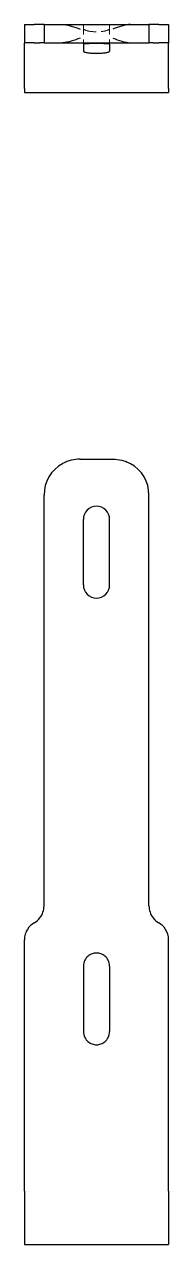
# Model space of a CAD drawing. Header units: millimetres. Extents: x 74 to 227, y 7 to 162.
# Drawn here: x 73.8 to 92.2, y 7 to 162.3 of the extents above.
import ezdxf

# ---------------------------------------------------------------- set-up
doc = ezdxf.new("R2010")
doc.units = ezdxf.units.MM
doc.linetypes.add('HIDDEN', pattern=[1.905, 1.27, -0.635])

msp = doc.modelspace()

# ---------------------------------------------------------------- linework, layer by layer
at = {"color": 7, "linetype": 'Continuous', "lineweight": 25}
for p, q in [((73.82, 162.34), (73.82, 159.96)), ((73.82, 162.34), (75.07, 162.34)), ((76.33, 162.34), (75.07, 162.34)), ((76.33, 162.34), (76.33, 160)), ((76.33, 162.34), (78.67, 162.34)), ((78.67, 162.34), (87.33, 162.34)), ((87.33, 162.34), (89.67, 162.34)), ((89.67, 162.34), (89.67, 160)), ((90.93, 162.34), (89.67, 162.34)), ((90.93, 162.34), (92.18, 162.34)), ((92.18, 162.34), (92.18, 159.96)), ((76.33, 160), (75.8, 160)), ((76.33, 160), (78.67, 160)), ((78.67, 160), (87.33, 160)), ((87.33, 160), (89.67, 160)), ((90.2, 160), (89.67, 160)), ((73.82, 156.76), (73.82, 159.96)), ((81.33, 159.81), (81.33, 158.93)), ((84.67, 159.81), (84.67, 158.93)), ((92.18, 156.76), (92.18, 159.96)), ((73.82, 154.18), (73.82, 156.76)), ((92.18, 154.18), (92.18, 156.76)), ((73.82, 154.18), (73.82, 153.66)), ((92.18, 154.18), (92.18, 153.66)), ((73.82, 153.66), (92.18, 153.66)), ((80.91, 107), (85.09, 107)), ((76.33, 50.13), (76.33, 102.41)), ((89.67, 50.13), (89.67, 102.41)), ((81.33, 90.98), (81.33, 99.32)), ((84.67, 90.98), (84.67, 99.32)), ((73.82, 23.6), (73.82, 45.79)), ((92.18, 23.6), (92.18, 45.79)), ((81.33, 42.45), (81.33, 34.11)), ((84.67, 42.45), (84.67, 34.11)), ((73.82, 13.81), (73.82, 23.6)), ((92.18, 13.81), (92.18, 23.6)), ((73.82, 13.81), (73.82, 9.77)), ((92.18, 13.81), (92.18, 9.77)), ((73.82, 9.77), (73.82, 7.58)), ((92.18, 9.77), (92.18, 7.58)), ((73.82, 7.58), (73.82, 7)), ((73.82, 7), (92.18, 7)), ((92.18, 7.58), (92.18, 7))]:
    msp.add_line(p, q, dxfattribs=at)
at = {"color": 7, "linetype": 'HIDDEN', "lineweight": 18}
for p, q in [((81.33, 162.34), (81.33, 160)), ((84.67, 162.34), (84.67, 160)), ((81.33, 160), (81.33, 159.81)), ((84.67, 160), (84.67, 159.81))]:
    msp.add_line(p, q, dxfattribs=at)
at = {"color": 7, "linetype": 'Continuous', "lineweight": 25}
for centre, radius, start, end in [((80.91, 102.41), 4.59, 119.2229, 180), ((85.09, 102.41), 4.59, 0, 60.7771), ((83, 99.32), 1.67, 0, 180), ((83, 90.98), 1.67, 180, 0), ((73.82, 50.13), 2.5, 322.3733, 0), ((92.18, 50.13), 2.5, 180, 217.6267)]:
    msp.add_arc(centre, radius, start, end, dxfattribs=at)
at = {"color": 7, "linetype": 'HIDDEN', "lineweight": 18}
msp.add_ellipse((83, 161.84), major_axis=(1.67, 0), ratio=0.263482, start_param=3.807355, end_param=5.617423, dxfattribs=at)
at = {"color": 7, "linetype": 'Continuous', "lineweight": 25}
for points, knots in [([(78.67, 162.34), (78.85, 162.34), (79.04, 162.31), (79.42, 162.24), (79.6, 162.19), (80.16, 162.02), (80.54, 161.89), (80.91, 161.75)], [0, 0, 0, 0, 0.25, 0.25, 0.5, 0.5, 1, 1, 1, 1]), ([(87.33, 162.34), (87.15, 162.34), (86.96, 162.31), (86.58, 162.24), (86.4, 162.19), (85.84, 162.02), (85.46, 161.89), (85.09, 161.75)], [0, 0, 0, 0, 0.25, 0.25, 0.5, 0.5, 1, 1, 1, 1]), ([(75.07, 160), (74.75, 160), (74.45, 160), (74.1, 159.99), (74, 159.99), (73.86, 159.98), (73.82, 159.97), (73.82, 159.96)], [0, 0, 0, 0, 0.5, 0.5, 0.75, 0.75, 1, 1, 1, 1]), ([(80.91, 160.59), (80.54, 160.45), (80.16, 160.32), (79.6, 160.15), (79.42, 160.1), (79.04, 160.03), (78.86, 160), (78.67, 160)], [0, 0, 0, 0, 0.5, 0.5, 0.75, 0.75, 1, 1, 1, 1]), ([(85.09, 160.59), (85.46, 160.45), (85.84, 160.32), (86.4, 160.15), (86.58, 160.1), (86.96, 160.03), (87.14, 160), (87.33, 160)], [0, 0, 0, 0, 0.5, 0.5, 0.75, 0.75, 1, 1, 1, 1]), ([(92.18, 159.96), (92.18, 159.98), (92.02, 159.99), (91.56, 160), (91.24, 160), (90.93, 160)], [0, 0, 0, 0, 0.5, 0.5, 1, 1, 1, 1]), ([(84.67, 159.81), (84.67, 159.83), (84.6, 159.84), (84.39, 159.87), (84.24, 159.87), (83.92, 159.89), (83.74, 159.89), (83.38, 159.9), (83.19, 159.9), (82.81, 159.9), (82.62, 159.9), (82.26, 159.89), (82.08, 159.89), (81.76, 159.87), (81.61, 159.87), (81.4, 159.84), (81.33, 159.83), (81.33, 159.81)], [0, 0, 0, 0, 0.125, 0.125, 0.25, 0.25, 0.375, 0.375, 0.5, 0.5, 0.625, 0.625, 0.75, 0.75, 0.875, 0.875, 1, 1, 1, 1]), ([(81.33, 158.93), (81.33, 158.89), (81.4, 158.85), (81.61, 158.78), (81.75, 158.75), (82.08, 158.71), (82.25, 158.69), (82.62, 158.67), (82.81, 158.66), (83.19, 158.66), (83.38, 158.67), (83.75, 158.69), (83.92, 158.71), (84.25, 158.75), (84.39, 158.78), (84.6, 158.85), (84.67, 158.89), (84.67, 158.93)], [0, 0, 0, 0, 0.125, 0.125, 0.25, 0.25, 0.375, 0.375, 0.5, 0.5, 0.625, 0.625, 0.75, 0.75, 0.875, 0.875, 1, 1, 1, 1]), ([(80.91, 107), (80.54, 107), (80.16, 106.95), (79.6, 106.81), (79.42, 106.75), (79.04, 106.61), (78.86, 106.52), (78.67, 106.42)], [0, 0, 0, 0, 0.5, 0.5, 0.75, 0.75, 1, 1, 1, 1]), ([(85.09, 107), (85.46, 107), (85.84, 106.95), (86.4, 106.81), (86.58, 106.75), (86.96, 106.61), (87.14, 106.52), (87.33, 106.42)], [0, 0, 0, 0, 0.5, 0.5, 0.75, 0.75, 1, 1, 1, 1]), ([(75.07, 47.96), (74.75, 47.77), (74.45, 47.5), (74.1, 46.95), (74, 46.74), (73.86, 46.29), (73.82, 46.04), (73.82, 45.79)], [0, 0, 0, 0, 0.5, 0.5, 0.75, 0.75, 1, 1, 1, 1]), ([(92.18, 45.79), (92.18, 46.3), (92.02, 46.76), (91.56, 47.5), (91.24, 47.78), (90.93, 47.96)], [0, 0, 0, 0, 0.5, 0.5, 1, 1, 1, 1]), ([(84.67, 42.45), (84.67, 42.72), (84.6, 42.98), (84.39, 43.42), (84.24, 43.59), (83.92, 43.86), (83.74, 43.96), (83.38, 44.09), (83.19, 44.12), (82.81, 44.12), (82.62, 44.09), (82.26, 43.96), (82.08, 43.86), (81.76, 43.59), (81.61, 43.41), (81.4, 42.98), (81.33, 42.72), (81.33, 42.45)], [0, 0, 0, 0, 0.125, 0.125, 0.25, 0.25, 0.375, 0.375, 0.5, 0.5, 0.625, 0.625, 0.75, 0.75, 0.875, 0.875, 1, 1, 1, 1]), ([(81.33, 34.11), (81.33, 33.85), (81.4, 33.59), (81.61, 33.16), (81.75, 32.98), (82.08, 32.71), (82.25, 32.61), (82.62, 32.47), (82.81, 32.44), (83.19, 32.44), (83.38, 32.47), (83.75, 32.61), (83.92, 32.71), (84.25, 32.98), (84.39, 33.16), (84.6, 33.59), (84.67, 33.85), (84.67, 34.11)], [0, 0, 0, 0, 0.125, 0.125, 0.25, 0.25, 0.375, 0.375, 0.5, 0.5, 0.625, 0.625, 0.75, 0.75, 0.875, 0.875, 1, 1, 1, 1])]:
    msp.add_open_spline(points, degree=3, knots=knots, dxfattribs=at)
at = {"color": 7, "linetype": 'HIDDEN', "lineweight": 18}
for points in [[(81.33, 161.81), (81.33, 161.77), (81.37, 161.73), (81.49, 161.64), (81.58, 161.6), (81.69, 161.57)], [(84.31, 161.57), (84.42, 161.6), (84.51, 161.64), (84.63, 161.73), (84.67, 161.77), (84.67, 161.81)]]:
    msp.add_open_spline(points, degree=3, knots=[0, 0, 0, 0, 0.5, 0.5, 1, 1, 1, 1], dxfattribs=at)
at = {"color": 7, "linetype": 'Continuous', "lineweight": 25}
for points in [[(75.07, 160), (75.34, 160), (75.59, 160), (75.8, 160)], [(90.2, 160), (90.41, 160), (90.66, 160), (90.93, 160)], [(75.07, 47.96), (75.34, 48.11), (75.59, 48.32), (75.8, 48.6)], [(90.2, 48.6), (90.41, 48.32), (90.66, 48.11), (90.93, 47.96)]]:
    msp.add_open_spline(points, degree=3, dxfattribs=at)

doc.saveas('drawing.dxf')
